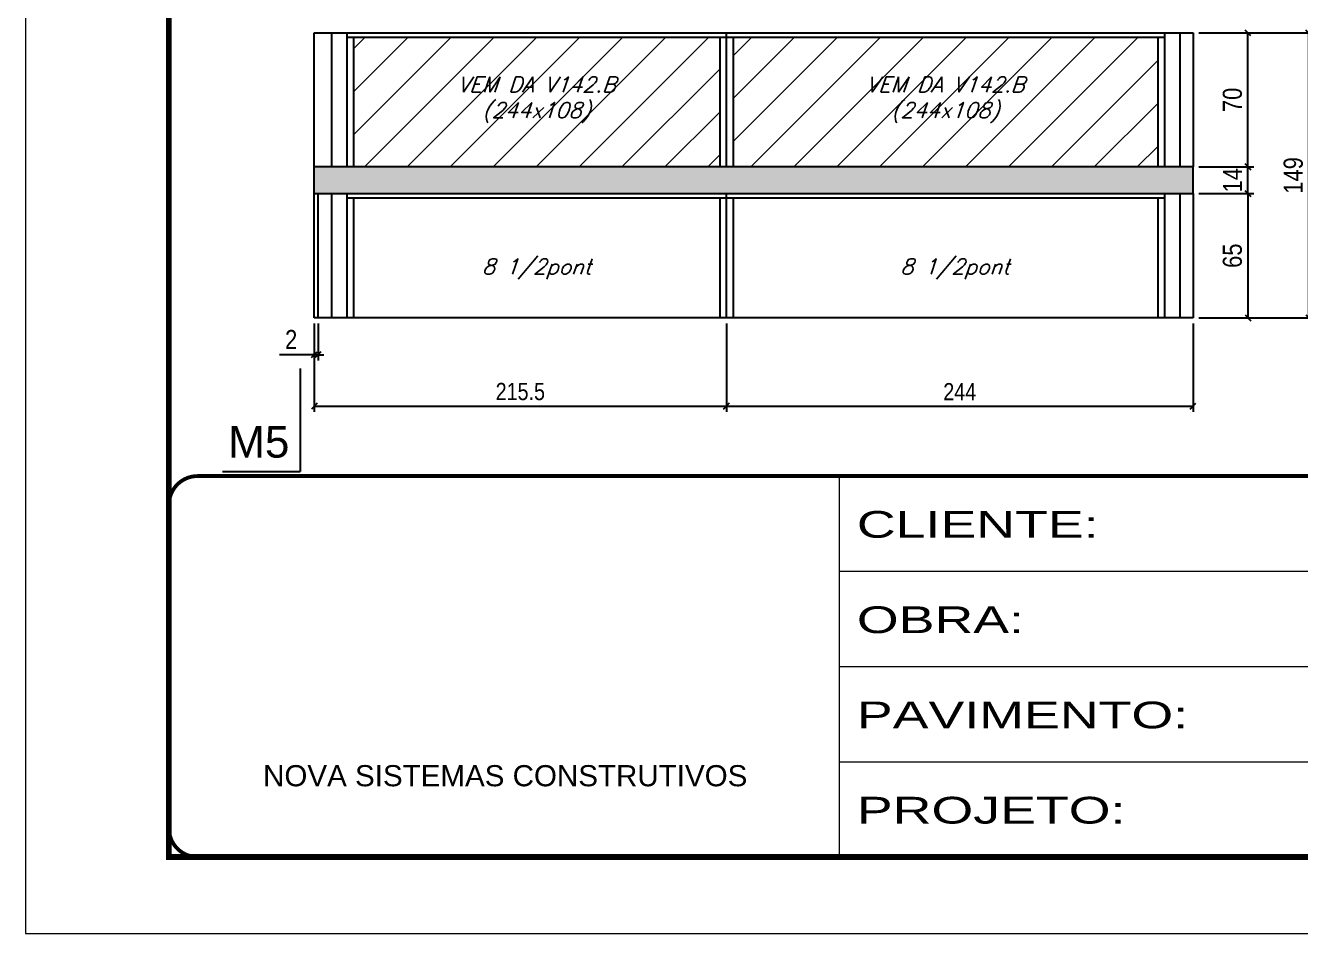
# Model space of a CAD drawing. Extents: x 3330 to 22105, y 1197 to 30204.
# Drawn here: x 4928 to 5595, y 23020 to 23495 of the extents above; entities that cross this region are included whole.
import ezdxf

# ---------------------------------------------------------------- set-up
doc = ezdxf.new("R2010")
doc.units = 0
doc.linetypes.add('CONTINUO', pattern=[0])
doc.linetypes.add('DASHED', pattern=[0.75, 0.5, -0.25])
for name, color, linetype in [('COTA', 241, 'Continuous'), ('NOMENCLATURA', 7, 'Continuous'), ('Painéis', 200, 'Continuous'), ('SARR_2.2x7', 40, 'Continuous'), ('SARR_3.5x7', 81, 'Continuous'), ('texto', 7, 'Continuous')]:
    doc.layers.add(name, color=color, linetype=linetype)
for name, color, linetype, lineweight in [('Folhas', 255, 'Continuous', 9), ('Hachura', 251, 'Continuous', 9), ('SARRAFO DE PRESSAO', 251, 'DASHED', 9)]:
    doc.layers.add(name, color=color, linetype=linetype, lineweight=lineweight)
doc.styles.add('ARIAL', font='arial.ttf')
doc.styles.add('COTA TECNICA', font='techl___.ttf', dxfattribs={"height": 10})
doc.styles.add('COTA TECNICA-50', font='techl___.ttf', dxfattribs={"height": 9})
doc.styles.add('Romans', font='romans.shx')
doc.styles.get("Standard").update_dxf_attribs({"font": 'arial.ttf'})
doc.styles.add('Tecnologia', font='')
doc.styles.get('Tecnologia').set_extended_font_data('Forgotten Futurist')
doc.dimstyles.new('COTA PAINEL-50', dxfattribs={"dimtxt": 9, "dimasz": 3, "dimexe": 3, "dimexo": 3, "dimgap": 3, "dimtad": 1, "dimdec": 1, "dimzin": 12, "dimdsep": 46, "dimtxsty": 'COTA TECNICA-50', "dimblk1": 'OBLIQUE', "dimblk2": 'OBLIQUE', "dimsah": 1, "dimcen": 0.9, "dimclrd": 4, "dimclre": 4, "dimclrt": 240, "dimadec": 1, "dimazin": 3, "dimtfac": 1, "dimtdec": 1, "dimtmove": 0, "dimatfit": 3, "dimfxl": 1, "dimtolj": 1, "dimtzin": 12, "dimarcsym": 0})
doc.dimstyles.new('PAINEL', dxfattribs={"dimtxt": 10, "dimasz": 3, "dimexe": 3, "dimexo": 3, "dimgap": 3, "dimtad": 1, "dimdec": 1, "dimzin": 12, "dimdsep": 46, "dimtxsty": 'COTA TECNICA', "dimblk1": 'OBLIQUE', "dimblk2": 'OBLIQUE', "dimsah": 1, "dimcen": 0.9, "dimclrd": 4, "dimclre": 4, "dimclrt": 240, "dimadec": 1, "dimazin": 3, "dimtfac": 1, "dimtdec": 1, "dimtmove": 0, "dimatfit": 3, "dimfxl": 1, "dimtolj": 1, "dimtzin": 12, "dimarcsym": 0})

# ---------------------------------------------------------------- blocks, each defined once
blk = doc.blocks.new('9999999999')
at = {"color": 30, "linetype": 'CONTINUO'}
for p, q in [((98564.56, 34230.21), (98564.56, 34429.45)), ((98564.56, 34379.64), (99583.98, 34379.64)), ((98564.56, 34329.83), (99487.98, 34329.83)), ((98564.56, 34280.02), (99487.98, 34280.02))]:
    blk.add_line(p, q, dxfattribs=at)
at = {"color": 30, "linetype": 'CONTINUO', "const_width": 2}
blk.add_lwpolyline([(99583.98, 34230.21), (99583.98, 34414.45, 0.414214), (99568.98, 34429.45), (98228.98, 34429.45, 0.414214), (98213.98, 34414.45), (98213.98, 34245.21, 0.414214), (98228.98, 34230.21), (99583.98, 34230.21)], format="xyb", dxfattribs=at)
at = {"layer": 'Folhas'}
blk.add_lwpolyline([(98138.98, 34190.21), (99623.98, 34190.21), (99623.98, 35240.21), (98138.98, 35240.21)], close=True, dxfattribs=at)
at = {"layer": 'Folhas', "color": 30, "const_width": 3}
blk.add_lwpolyline([(98213.98, 34230.21), (99583.98, 34230.21), (99583.98, 35200.21), (98213.98, 35200.21)], close=True, dxfattribs=at)
at = {"color": 7, "linetype": 'Continuous', "ltscale": 5, "style": 'ARIAL'}
blk.add_text('NOVA SISTEMAS CONSTRUTIVOS', height=11.0592, dxfattribs=at).set_placement((98263.19, 34267.21))
at = {"layer": 'Folhas', "color": 7, "style": 'Tecnologia', "width": 1.5}
for s, p in [('CLIENTE:', (98573.65, 34397.17)), ('OBRA:', (98573.65, 34347.31)), ('PAVIMENTO:', (98573.65, 34297.5)), ('PROJETO:', (98573.65, 34247.69))]:
    blk.add_text(s, height=14, dxfattribs=at).set_placement(p)
blk = doc.blocks.new('_Oblique')
at = {"color": 0, "linetype": 'ByBlock', "lineweight": -2}
blk.add_line((-0.5, -0.5), (0.5, 0.5), dxfattribs=at)
blk = doc.blocks.new('*D3418')
at = {"layer": 'COTA', "color": 4, "linetype": 'ByBlock', "lineweight": -2, "transparency": 16777216}
for p, q in [((5079.19, 23339.23), (5079.19, 23293.05)), ((5294.69, 23339.23), (5294.69, 23293.05)), ((5079.19, 23296.05), (5294.69, 23296.05))]:
    blk.add_line(p, q, dxfattribs=at)
at = {"layer": 'Defpoints', "color": 0, "linetype": 'ByBlock', "transparency": 16777216}
for p in [(5079.19, 23342.23), (5294.69, 23342.23), (5294.69, 23296.05)]:
    blk.add_point(p, dxfattribs=at)
at = {"layer": 'COTA', "color": 4, "linetype": 'ByBlock', "lineweight": -2, "transparency": 16777216, "xscale": 3, "yscale": 3, "zscale": 3, "rotation": 180}
blk.add_blockref('_Oblique', (5079.19, 23296.05), dxfattribs=at)
at = {"layer": 'COTA', "color": 4, "linetype": 'ByBlock', "lineweight": -2, "transparency": 16777216, "xscale": 3, "yscale": 3, "zscale": 3}
blk.add_blockref('_Oblique', (5294.69, 23296.05), dxfattribs=at)
at = {"layer": 'COTA', "color": 240, "linetype": 'ByBlock', "transparency": 16777216, "insert": (5186.94, 23303.65), "char_height": 9, "attachment_point": 5, "style": 'COTA TECNICA-50'}
blk.add_mtext('\\A1;215.5', dxfattribs=at)
blk = doc.blocks.new('*D3419')
at = {"layer": 'COTA', "color": 4, "linetype": 'ByBlock', "lineweight": -2, "transparency": 16777216}
for p, q in [((5294.69, 23339.23), (5294.69, 23293.05)), ((5538.69, 23339.23), (5538.69, 23293.05)), ((5294.69, 23296.05), (5538.69, 23296.05))]:
    blk.add_line(p, q, dxfattribs=at)
at = {"layer": 'Defpoints', "color": 0, "linetype": 'ByBlock', "transparency": 16777216}
for p in [(5294.69, 23342.23), (5538.69, 23342.23), (5538.69, 23296.05)]:
    blk.add_point(p, dxfattribs=at)
at = {"layer": 'COTA', "color": 4, "linetype": 'ByBlock', "lineweight": -2, "transparency": 16777216, "xscale": 3, "yscale": 3, "zscale": 3, "rotation": 180}
blk.add_blockref('_Oblique', (5294.69, 23296.05), dxfattribs=at)
at = {"layer": 'COTA', "color": 4, "linetype": 'ByBlock', "lineweight": -2, "transparency": 16777216, "xscale": 3, "yscale": 3, "zscale": 3}
blk.add_blockref('_Oblique', (5538.69, 23296.05), dxfattribs=at)
at = {"layer": 'COTA', "color": 240, "linetype": 'ByBlock', "transparency": 16777216, "insert": (5416.69, 23303.62), "char_height": 9, "attachment_point": 5, "style": 'COTA TECNICA-50'}
blk.add_mtext('\\A1;244', dxfattribs=at)
blk = doc.blocks.new('*D3420')
at = {"layer": 'COTA', "color": 4, "linetype": 'ByBlock', "lineweight": -2, "transparency": 16777216}
for p, q in [((5079.19, 23339.23), (5079.19, 23319.91)), ((5081.19, 23339.23), (5081.19, 23319.91)), ((5079.19, 23322.91), (5061.08, 23322.91)), ((5081.19, 23322.91), (5079.19, 23322.91)), ((5081.19, 23322.91), (5084.19, 23322.91))]:
    blk.add_line(p, q, dxfattribs=at)
at = {"layer": 'Defpoints', "color": 0, "linetype": 'ByBlock', "transparency": 16777216}
for p in [(5079.19, 23342.23), (5081.19, 23342.23), (5079.19, 23322.91)]:
    blk.add_point(p, dxfattribs=at)
at = {"layer": 'COTA', "color": 4, "linetype": 'ByBlock', "lineweight": -2, "transparency": 16777216, "xscale": 3, "yscale": 3, "zscale": 3}
blk.add_blockref('_Oblique', (5079.19, 23322.91), dxfattribs=at)
at = {"layer": 'COTA', "color": 4, "linetype": 'ByBlock', "lineweight": -2, "transparency": 16777216, "xscale": 3, "yscale": 3, "zscale": 3, "rotation": 180}
blk.add_blockref('_Oblique', (5081.19, 23322.91), dxfattribs=at)
at = {"layer": 'COTA', "color": 240, "linetype": 'ByBlock', "transparency": 16777216, "insert": (5067.13, 23330.91), "char_height": 10, "attachment_point": 5, "style": 'COTA TECNICA'}
blk.add_mtext('\\A1;2', dxfattribs=at)
blk = doc.blocks.new('*D3421')
at = {"layer": 'COTA', "color": 4, "linetype": 'ByBlock', "lineweight": -2, "transparency": 16777216}
for p, q in [((5541.69, 23407.23), (5570.39, 23407.23)), ((5567.39, 23407.23), (5567.39, 23342.23)), ((5541.69, 23342.23), (5570.39, 23342.23))]:
    blk.add_line(p, q, dxfattribs=at)
at = {"layer": 'Defpoints', "color": 0, "linetype": 'ByBlock', "transparency": 16777216}
for p in [(5538.69, 23407.23), (5538.69, 23342.23), (5567.39, 23342.23)]:
    blk.add_point(p, dxfattribs=at)
at = {"layer": 'COTA', "color": 4, "linetype": 'ByBlock', "lineweight": -2, "transparency": 16777216, "xscale": 3, "yscale": 3, "zscale": 3}
for p, rotation in [((5567.39, 23407.23), 90), ((5567.39, 23342.23), 270)]:
    blk.add_blockref('_Oblique', p, dxfattribs=dict(at, rotation=rotation))
at = {"layer": 'COTA', "color": 240, "linetype": 'ByBlock', "transparency": 16777216, "insert": (5559.28, 23374.73), "char_height": 10, "attachment_point": 5, "rotation": 90, "style": 'COTA TECNICA'}
blk.add_mtext('\\A1;65', dxfattribs=at)
blk = doc.blocks.new('*D3422')
at = {"layer": 'COTA', "color": 4, "linetype": 'ByBlock', "lineweight": -2, "transparency": 16777216}
for p, q in [((5541.69, 23421.23), (5570.39, 23421.23)), ((5567.39, 23407.23), (5567.39, 23421.23)), ((5541.69, 23407.23), (5570.39, 23407.23))]:
    blk.add_line(p, q, dxfattribs=at)
at = {"layer": 'Defpoints', "color": 0, "linetype": 'ByBlock', "transparency": 16777216}
for p in [(5538.69, 23421.23), (5567.39, 23421.23), (5538.69, 23407.23)]:
    blk.add_point(p, dxfattribs=at)
at = {"layer": 'COTA', "color": 4, "linetype": 'ByBlock', "lineweight": -2, "transparency": 16777216, "xscale": 3, "yscale": 3, "zscale": 3}
for p, rotation in [((5567.39, 23421.23), 90), ((5567.39, 23407.23), 270)]:
    blk.add_blockref('_Oblique', p, dxfattribs=dict(at, rotation=rotation))
at = {"layer": 'COTA', "color": 240, "linetype": 'ByBlock', "transparency": 16777216, "insert": (5559.32, 23414.23), "char_height": 10, "attachment_point": 5, "rotation": 90, "style": 'COTA TECNICA'}
blk.add_mtext('\\A1;14', dxfattribs=at)
blk = doc.blocks.new('*D3423')
at = {"layer": 'COTA', "color": 4, "linetype": 'ByBlock', "lineweight": -2, "transparency": 16777216}
for p, q in [((5541.69, 23491.23), (5570.39, 23491.23)), ((5567.39, 23421.23), (5567.39, 23491.23)), ((5541.69, 23421.23), (5570.39, 23421.23))]:
    blk.add_line(p, q, dxfattribs=at)
at = {"layer": 'Defpoints', "color": 0, "linetype": 'ByBlock', "transparency": 16777216}
for p in [(5538.69, 23491.23), (5567.39, 23491.23), (5538.69, 23421.23)]:
    blk.add_point(p, dxfattribs=at)
at = {"layer": 'COTA', "color": 4, "linetype": 'ByBlock', "lineweight": -2, "transparency": 16777216, "xscale": 3, "yscale": 3, "zscale": 3}
for p, rotation in [((5567.39, 23491.23), 90), ((5567.39, 23421.23), 270)]:
    blk.add_blockref('_Oblique', p, dxfattribs=dict(at, rotation=rotation))
at = {"layer": 'COTA', "color": 240, "linetype": 'ByBlock', "transparency": 16777216, "insert": (5559.29, 23456.23), "char_height": 10, "attachment_point": 5, "rotation": 90, "style": 'COTA TECNICA'}
blk.add_mtext('\\A1;70', dxfattribs=at)
blk = doc.blocks.new('*D3424')
at = {"layer": 'COTA', "color": 4, "linetype": 'ByBlock', "lineweight": -2, "transparency": 16777216}
for p, q in [((5541.69, 23491.23), (5602.2, 23491.23)), ((5599.2, 23342.23), (5599.2, 23491.23)), ((5541.69, 23342.23), (5602.2, 23342.23))]:
    blk.add_line(p, q, dxfattribs=at)
at = {"layer": 'Defpoints', "color": 0, "linetype": 'ByBlock', "transparency": 16777216}
for p in [(5538.69, 23491.23), (5599.2, 23491.23), (5538.69, 23342.23)]:
    blk.add_point(p, dxfattribs=at)
at = {"layer": 'COTA', "color": 4, "linetype": 'ByBlock', "lineweight": -2, "transparency": 16777216, "xscale": 3, "yscale": 3, "zscale": 3}
for p, rotation in [((5599.2, 23491.23), 90), ((5599.2, 23342.23), 270)]:
    blk.add_blockref('_Oblique', p, dxfattribs=dict(at, rotation=rotation))
at = {"layer": 'COTA', "color": 240, "linetype": 'ByBlock', "transparency": 16777216, "insert": (5591.1, 23416.73), "char_height": 10, "attachment_point": 5, "rotation": 90, "style": 'COTA TECNICA'}
blk.add_mtext('\\A1;149', dxfattribs=at)

msp = doc.modelspace()

# ---------------------------------------------------------------- hatches: boundary and pattern name
at = {"layer": 'COTA', "linetype": 'ByBlock'}
h = msp.add_hatch(dxfattribs=at)
h.set_pattern_fill('AR-CONC', color=256, scale=0.03)
h.set_pattern_definition([(50, (-124092.7733, -5427.082), (5.46554007, -0.47817257), [0.5715, -6.2865]), (355, (-124092.773, -5427.082), (-1.05730264, 5.73170536), [0.4572, -5.02921753]), (100.4514447, (-124092.318, -5427.122), (4.40823741, 5.25353256), [0.48570026, -5.34270734]), (46.1842, (-124092.773, -5425.558), (8.13237123, -1.26126984), [0.85725, -9.42975]), (96.6355576, (-124092.0956, -5425.663), (7.122124, 7.42278374), [0.7285507, -8.01406824]), (351.184151, (-124092.773, -5425.558), (7.122124, 7.42278374), [0.685799, -7.54379196]), (21, (-124092.0113, -5425.939), (4.54843174, -3.06795595), [0.5715, -6.2865]), (326, (-124092.011, -5425.939), (1.85406085, 5.52563898), [0.4572, -5.0292]), (71.451445, (-124091.632, -5426.195), (6.40249258, 2.45768307), [0.48570026, -5.34269813]), (37.5, (-124092.7733, -5427.0821), (0.092658098, 2.536651166), [0, -4.96824, 0, -5.1054, 0, -5.04825]), (7.5, (-124092.7733, -5427.0821), (2.004589875, 3.005417245), [0, -2.91084, 0, -4.85394, 0, -1.92405]), (327.5, (-124094.4725, -5427.0821), (4.067717855, -0.17186232), [0, -1.905, 0, -5.9436, 0, -7.8867]), (317.5, (-124095.2345, -5427.082), (4.44387544, 0.76279473), [0, -2.4765, 0, -3.94716, 0, -5.6007])])
h.paths.add_polyline_path([(5538.69, 23407.23), (5538.69, 23421.23), (5079.19, 23421.23), (5079.19, 23407.23)])
at = {"layer": 'Hachura', "linetype": 'ByBlock'}
h = msp.add_hatch(dxfattribs=at)
h.set_pattern_fill('ANSI31', color=256, scale=5)
h.set_pattern_definition([(45, (-125691.273, -5427.082), (-11.2253202, 11.2253202), [])])
h.paths.add_polyline_path([(5471.19, 23915.36), (5693.19, 23915.36), (5693.19, 23983.16), (5471.19, 23983.16)])
h.paths.add_polyline_path([(5099.69, 23489.03), (5099.69, 23421.23), (5291.19, 23421.23), (5291.19, 23489.03)])
h.paths.add_polyline_path([(5520.19, 23421.23), (5520.19, 23489.03), (5298.19, 23489.03), (5298.19, 23421.23)])

# ---------------------------------------------------------------- linework, layer by layer
at = {"layer": 'COTA', "linetype": 'ByBlock'}
for p, q in [((5079.19, 23407.23), (5079.19, 23421.23)), ((5538.69, 23407.23), (5538.69, 23421.23))]:
    msp.add_line(p, q, dxfattribs=at)
at = {"layer": 'NOMENCLATURA', "linetype": 'Continuous'}
for p in [(5071.9, 23315.68), (5031.23, 23261.93)]:
    msp.add_line(p, (5071.9, 23261.93), dxfattribs=at)
at = {"layer": 'Painéis', "linetype": 'Continuous'}
for p, q in [((5079.19, 23421.23), (5079.19, 23491.23)), ((5079.19, 23491.23), (5538.69, 23491.23)), ((5294.69, 23421.23), (5294.69, 23491.23)), ((5538.69, 23491.23), (5538.69, 23421.23)), ((5538.69, 23421.23), (5079.19, 23421.23)), ((5079.19, 23342.23), (5079.19, 23407.23)), ((5079.19, 23407.23), (5538.69, 23407.23)), ((5081.19, 23342.23), (5081.19, 23407.23)), ((5294.69, 23342.23), (5294.69, 23407.23)), ((5538.69, 23407.23), (5538.69, 23342.23)), ((5538.69, 23342.23), (5079.19, 23342.23))]:
    msp.add_line(p, q, dxfattribs=at)
at = {"layer": 'SARR_2.2x7', "linetype": 'Continuous'}
for p, q in [((5088.19, 23491.23), (5088.19, 23421.23)), ((5096.19, 23489.03), (5294.69, 23489.03)), ((5294.69, 23489.03), (5523.69, 23489.03)), ((5531.69, 23491.23), (5531.69, 23421.23)), ((5088.19, 23407.23), (5088.19, 23342.23)), ((5531.69, 23407.23), (5531.69, 23342.23)), ((5096.19, 23405.03), (5294.69, 23405.03)), ((5294.69, 23405.03), (5523.69, 23405.03))]:
    msp.add_line(p, q, dxfattribs=at)
at = {"layer": 'SARR_3.5x7'}
for p, q in [((5096.19, 23491.23), (5096.19, 23421.23)), ((5099.69, 23489.03), (5099.69, 23421.23)), ((5291.19, 23489.03), (5291.19, 23421.23)), ((5298.19, 23489.03), (5298.19, 23421.23)), ((5520.19, 23489.03), (5520.19, 23421.23)), ((5523.69, 23491.23), (5523.69, 23421.23)), ((5096.19, 23407.23), (5096.19, 23342.23)), ((5523.69, 23407.23), (5523.69, 23342.23)), ((5099.69, 23405.03), (5099.69, 23342.23)), ((5291.19, 23405.03), (5291.19, 23342.23)), ((5298.19, 23405.03), (5298.19, 23342.23)), ((5520.19, 23405.03), (5520.19, 23342.23))]:
    msp.add_line(p, q, dxfattribs=at)

# ---------------------------------------------------------------- block references
at = {"layer": 'SARRAFO DE PRESSAO', "color": 6, "linetype": 'ByBlock'}
msp.add_blockref('9999999999', (-93210.75, -11169.96), dxfattribs=at)

# ---------------------------------------------------------------- texts
at = {"layer": 'NOMENCLATURA', "linetype": 'Continuous'}
msp.add_text('M5', height=16.5, dxfattribs=at).set_placement((5034.19, 23269.13))
at = {"layer": 'texto', "color": 2, "char_height": 8, "attachment_point": 5, "style": 'Romans'}
for s, insert in [('{\\Q19;\\C256;VEM DA V142.B\\P(244x108)}', (5195.44, 23456.23)), ('{\\Q19;\\C256;VEM DA V142.B\\P(244x108)}', (5409.19, 23456.23)), ('{\\Q19;\\C256;8 1/2pont}', (5195.44, 23367.73)), ('{\\Q19;\\C256;8 1/2pont}', (5414.19, 23367.73))]:
    msp.add_mtext(s, dxfattribs=dict(at, insert=insert))

# ---------------------------------------------------------------- dimensions: what is measured, and where the dimension line sits
at = {"layer": 'COTA', "linetype": 'ByBlock'}
for base, p1, p2, picture, middle in [((5567.39, 23491.23), (5538.69, 23421.23), (5538.69, 23491.23), '*D3423', (5559.29, 23456.23)), ((5599.2, 23491.23), (5538.69, 23342.23), (5538.69, 23491.23), '*D3424', (5591.1, 23416.73)), ((5567.39, 23342.23), (5538.69, 23407.23), (5538.69, 23342.23), '*D3421', (5559.28, 23374.73))]:
    dim = msp.add_linear_dim(base=base, p1=p1, p2=p2, angle=90, dimstyle='PAINEL', dxfattribs=at)
    dim.commit()
    dim.dimension.update_dxf_attribs({"geometry": picture, "text_midpoint": middle})
dim = msp.add_linear_dim(base=(5567.39, 23421.23), p1=(5538.69, 23407.23), p2=(5538.69, 23421.23), angle=90, dimstyle='PAINEL', dxfattribs=at)
dim.commit()
dim.dimension.update_dxf_attribs({"geometry": '*D3422', "text_midpoint": (5567.39, 23414.23), "dimtype": 160})
dim = msp.add_linear_dim(base=(5079.19, 23322.91), p1=(5081.19, 23342.23), p2=(5079.19, 23342.23), dimstyle='PAINEL', dxfattribs=at)
dim.commit()
dim.dimension.update_dxf_attribs({"geometry": '*D3420', "text_midpoint": (5067.13, 23330.91)})
dim = msp.add_linear_dim(base=(5294.69, 23296.05), p1=(5079.19, 23342.23), p2=(5294.69, 23342.23), angle=180, dimstyle='COTA PAINEL-50', override={"dimarcsym": 1}, dxfattribs=at)
dim.commit()
dim.dimension.update_dxf_attribs({"geometry": '*D3418', "text_midpoint": (5186.94, 23303.65)})
dim = msp.add_linear_dim(base=(5538.69, 23296.05), p1=(5294.69, 23342.23), p2=(5538.69, 23342.23), dimstyle='COTA PAINEL-50', override={"dimarcsym": 1}, dxfattribs=at)
dim.commit()
dim.dimension.update_dxf_attribs({"geometry": '*D3419', "text_midpoint": (5416.69, 23303.62)})

doc.saveas('drawing.dxf')
